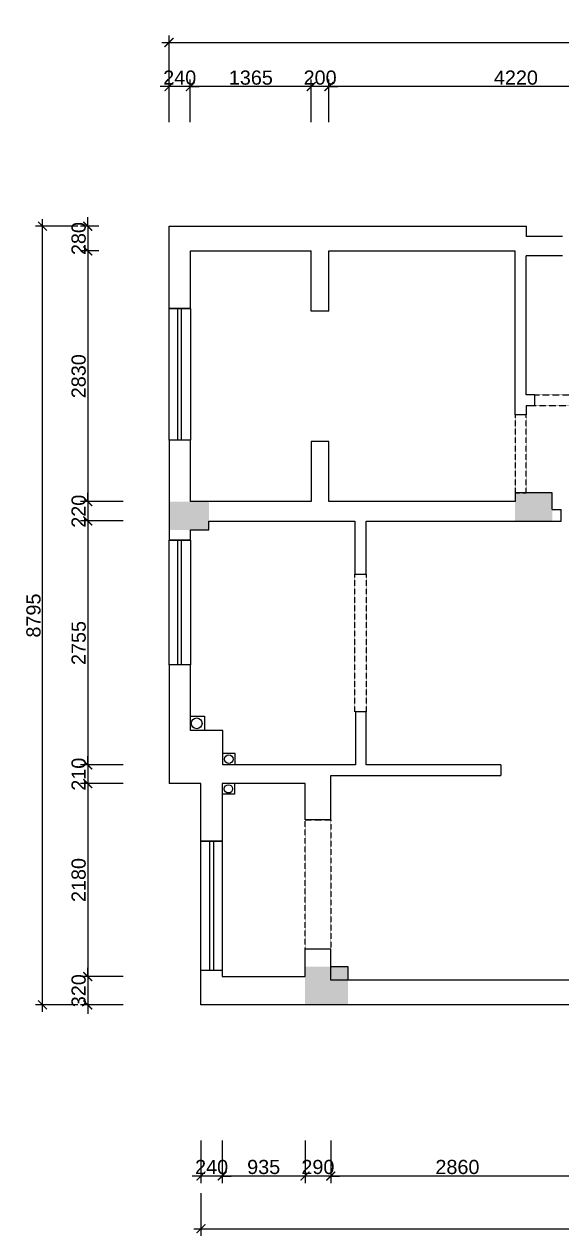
# Model space of a CAD drawing. Header units: millimetres. Extents: x 148889 to 229003, y -70503 to 111106.
# Drawn here: x 180417 to 186485, y 54318 to 68002 of the extents above; entities that cross this region are included whole.
import ezdxf

# ---------------------------------------------------------------- set-up
doc = ezdxf.new("R2010")
doc.units = ezdxf.units.MM
doc.linetypes.add('HIDDEN', pattern=[0.375, 0.25, -0.125])
for name, color, linetype in [('C-门套', 16, 'Continuous'), ('P-原墙线', 7, 'Continuous'), ('P-外部尺寸', 44, 'Continuous'), ('P-窗', 3, 'Continuous')]:
    doc.layers.add(name, color=color, linetype=linetype)
doc.styles.add('Arial', font='arial.ttf')
doc.dimstyles.new('1比80', dxfattribs={"dimscale": 80, "dimtxt": 2, "dimasz": 1.25, "dimexe": 1, "dimexo": 1, "dimgap": 0.25, "dimtad": 1, "dimdec": 0, "dimrnd": 0.005, "dimzin": 0, "dimdsep": 46, "dimtxsty": 'Arial', "dimblk": 'ARCHTICK', "dimcen": 0.125, "dimdle": 1, "dimclrd": 44, "dimclre": 44, "dimclrt": 50, "dimadec": 0, "dimazin": 0, "dimtfac": 1, "dimtdec": 0, "dimtix": 1, "dimtmove": 2, "dimatfit": 3, "dimldrblk": 'DOT', "dimfxl": 5, "dimfxlon": 1, "dimtvp": 1, "dimtolj": 1, "dimtzin": 0, "dimarcsym": 0})

# ---------------------------------------------------------------- blocks, each defined once
blk = doc.blocks.new('_ArchTick')
at = {"color": 0, "linetype": 'ByBlock', "const_width": 0.15}
blk.add_lwpolyline([(-0.5, -0.5), (0.5, 0.5)], dxfattribs=at)
blk = doc.blocks.new('*D805')
at = {"layer": 'P-外部尺寸', "color": 44, "lineweight": -2, "transparency": 16777216}
for p, q in [((183877, 55393), (183877, 54913)), ((186737, 55393), (186737, 54913)), ((186817, 54993), (183797, 54993))]:
    blk.add_line(p, q, dxfattribs=at)
at = {"layer": 'P-外部尺寸', "color": 44, "lineweight": -2, "transparency": 16777216, "xscale": 100, "yscale": 100, "zscale": 100, "rotation": 180}
blk.add_blockref('_ArchTick', (183877, 54993), dxfattribs=at)
at = {"layer": 'P-外部尺寸', "color": 44, "lineweight": -2, "transparency": 16777216, "xscale": 100, "yscale": 100, "zscale": 100}
blk.add_blockref('_ArchTick', (186737, 54993), dxfattribs=at)
at = {"layer": 'P-外部尺寸', "color": 50, "transparency": 16777216, "insert": (185307, 55094), "char_height": 160, "attachment_point": 5, "style": 'Arial'}
blk.add_mtext('\\A1;2860', dxfattribs=at)
blk = doc.blocks.new('_Dot')
at = {"color": 0, "linetype": 'ByBlock', "lineweight": -2}
blk.add_line((-0.5, 0), (-1, 0), dxfattribs=at)
at = {"color": 0, "linetype": 'ByBlock', "const_width": 0.5}
blk.add_lwpolyline([(-0.25, 0, 1), (0.25, 0, 1)], format="xyb", close=True, dxfattribs=at)
blk = doc.blocks.new('*D806')
at = {"layer": 'P-外部尺寸', "color": 44, "lineweight": -2, "transparency": 16777216}
for p, q in [((183587, 55393), (183587, 54913)), ((183877, 55393), (183877, 54913)), ((183587, 54993), (183487, 54993)), ((183877, 54993), (183587, 54993)), ((183877, 54993), (183977, 54993))]:
    blk.add_line(p, q, dxfattribs=at)
at = {"layer": 'P-外部尺寸', "color": 44, "lineweight": -2, "transparency": 16777216, "xscale": 100, "yscale": 100, "zscale": 100}
blk.add_blockref('_ArchTick', (183587, 54993), dxfattribs=at)
at = {"layer": 'P-外部尺寸', "color": 44, "lineweight": -2, "transparency": 16777216, "xscale": 100, "yscale": 100, "zscale": 100, "rotation": 180}
blk.add_blockref('_ArchTick', (183877, 54993), dxfattribs=at)
at = {"layer": 'P-外部尺寸', "color": 50, "transparency": 16777216, "insert": (183732, 55094), "char_height": 160, "attachment_point": 5, "style": 'Arial'}
blk.add_mtext('\\A1;290', dxfattribs=at)
blk = doc.blocks.new('*D807')
at = {"layer": 'P-外部尺寸', "color": 44, "lineweight": -2, "transparency": 16777216}
for p, q in [((182652, 55393), (182652, 54913)), ((183587, 55393), (183587, 54913)), ((183667, 54993), (182572, 54993))]:
    blk.add_line(p, q, dxfattribs=at)
at = {"layer": 'P-外部尺寸', "color": 44, "lineweight": -2, "transparency": 16777216, "xscale": 100, "yscale": 100, "zscale": 100, "rotation": 180}
blk.add_blockref('_ArchTick', (182652, 54993), dxfattribs=at)
at = {"layer": 'P-外部尺寸', "color": 44, "lineweight": -2, "transparency": 16777216, "xscale": 100, "yscale": 100, "zscale": 100}
blk.add_blockref('_ArchTick', (183587, 54993), dxfattribs=at)
at = {"layer": 'P-外部尺寸', "color": 50, "transparency": 16777216, "insert": (183120, 55094), "char_height": 160, "attachment_point": 5, "style": 'Arial'}
blk.add_mtext('\\A1;935', dxfattribs=at)
blk = doc.blocks.new('*D808')
at = {"layer": 'P-外部尺寸', "color": 44, "lineweight": -2, "transparency": 16777216}
for p, q in [((182412, 55393), (182412, 54913)), ((182652, 55393), (182652, 54913)), ((182412, 54993), (182312, 54993)), ((182652, 54993), (182412, 54993)), ((182652, 54993), (182752, 54993))]:
    blk.add_line(p, q, dxfattribs=at)
at = {"layer": 'P-外部尺寸', "color": 44, "lineweight": -2, "transparency": 16777216, "xscale": 100, "yscale": 100, "zscale": 100}
blk.add_blockref('_ArchTick', (182412, 54993), dxfattribs=at)
at = {"layer": 'P-外部尺寸', "color": 44, "lineweight": -2, "transparency": 16777216, "xscale": 100, "yscale": 100, "zscale": 100, "rotation": 180}
blk.add_blockref('_ArchTick', (182652, 54993), dxfattribs=at)
at = {"layer": 'P-外部尺寸', "color": 50, "transparency": 16777216, "insert": (182532, 55094), "char_height": 160, "attachment_point": 5, "style": 'Arial'}
blk.add_mtext('\\A1;240', dxfattribs=at)
blk = doc.blocks.new('*D809')
at = {"layer": 'P-外部尺寸', "color": 44, "lineweight": -2, "transparency": 16777216}
for p, q in [((182412, 54798), (182412, 54318)), ((196452, 54798), (196452, 54318)), ((182332, 54398), (196532, 54398))]:
    blk.add_line(p, q, dxfattribs=at)
at = {"layer": 'P-外部尺寸', "color": 44, "lineweight": -2, "transparency": 16777216, "xscale": 100, "yscale": 100, "zscale": 100, "rotation": 180}
blk.add_blockref('_ArchTick', (182412, 54398), dxfattribs=at)
at = {"layer": 'P-外部尺寸', "color": 44, "lineweight": -2, "transparency": 16777216, "xscale": 100, "yscale": 100, "zscale": 100}
blk.add_blockref('_ArchTick', (196452, 54398), dxfattribs=at)
at = {"layer": 'P-外部尺寸', "color": 50, "transparency": 16777216, "insert": (189432, 54500), "char_height": 160, "attachment_point": 5, "style": 'Arial'}
blk.add_mtext('\\A1;14040', dxfattribs=at)
blk = doc.blocks.new('*D823')
at = {"layer": 'P-外部尺寸', "color": 44, "lineweight": -2, "transparency": 16777216}
for p, q in [((183857, 66897), (183857, 67377)), ((188077, 66897), (188077, 67377)), ((188157, 67297), (183777, 67297))]:
    blk.add_line(p, q, dxfattribs=at)
at = {"layer": 'P-外部尺寸', "color": 44, "lineweight": -2, "transparency": 16777216, "xscale": 100, "yscale": 100, "zscale": 100, "rotation": 180}
blk.add_blockref('_ArchTick', (183857, 67297), dxfattribs=at)
at = {"layer": 'P-外部尺寸', "color": 44, "lineweight": -2, "transparency": 16777216, "xscale": 100, "yscale": 100, "zscale": 100}
blk.add_blockref('_ArchTick', (188077, 67297), dxfattribs=at)
at = {"layer": 'P-外部尺寸', "color": 50, "transparency": 16777216, "insert": (185967, 67398), "char_height": 160, "attachment_point": 5, "style": 'Arial'}
blk.add_mtext('\\A1;4220', dxfattribs=at)
blk = doc.blocks.new('*D824')
at = {"layer": 'P-外部尺寸', "color": 44, "lineweight": -2, "transparency": 16777216}
for p, q in [((183657, 66897), (183657, 67377)), ((183857, 66897), (183857, 67377)), ((183657, 67297), (183557, 67297)), ((183857, 67297), (183657, 67297)), ((183857, 67297), (183957, 67297))]:
    blk.add_line(p, q, dxfattribs=at)
at = {"layer": 'P-外部尺寸', "color": 44, "lineweight": -2, "transparency": 16777216, "xscale": 100, "yscale": 100, "zscale": 100}
blk.add_blockref('_ArchTick', (183657, 67297), dxfattribs=at)
at = {"layer": 'P-外部尺寸', "color": 44, "lineweight": -2, "transparency": 16777216, "xscale": 100, "yscale": 100, "zscale": 100, "rotation": 180}
blk.add_blockref('_ArchTick', (183857, 67297), dxfattribs=at)
at = {"layer": 'P-外部尺寸', "color": 50, "transparency": 16777216, "insert": (183757, 67398), "char_height": 160, "attachment_point": 5, "style": 'Arial'}
blk.add_mtext('\\A1;200', dxfattribs=at)
blk = doc.blocks.new('*D825')
at = {"layer": 'P-外部尺寸', "color": 44, "lineweight": -2, "transparency": 16777216}
for p, q in [((182292, 66897), (182292, 67377)), ((183657, 66897), (183657, 67377)), ((183737, 67297), (182212, 67297))]:
    blk.add_line(p, q, dxfattribs=at)
at = {"layer": 'P-外部尺寸', "color": 44, "lineweight": -2, "transparency": 16777216, "xscale": 100, "yscale": 100, "zscale": 100, "rotation": 180}
blk.add_blockref('_ArchTick', (182292, 67297), dxfattribs=at)
at = {"layer": 'P-外部尺寸', "color": 44, "lineweight": -2, "transparency": 16777216, "xscale": 100, "yscale": 100, "zscale": 100}
blk.add_blockref('_ArchTick', (183657, 67297), dxfattribs=at)
at = {"layer": 'P-外部尺寸', "color": 50, "transparency": 16777216, "insert": (182975, 67398), "char_height": 160, "attachment_point": 5, "style": 'Arial'}
blk.add_mtext('\\A1;1365', dxfattribs=at)
blk = doc.blocks.new('*D826')
at = {"layer": 'P-外部尺寸', "color": 44, "lineweight": -2, "transparency": 16777216}
for p, q in [((182052, 66897), (182052, 67377)), ((182292, 66897), (182292, 67377)), ((182052, 67297), (181952, 67297)), ((182292, 67297), (182052, 67297)), ((182292, 67297), (182392, 67297))]:
    blk.add_line(p, q, dxfattribs=at)
at = {"layer": 'P-外部尺寸', "color": 44, "lineweight": -2, "transparency": 16777216, "xscale": 100, "yscale": 100, "zscale": 100}
blk.add_blockref('_ArchTick', (182052, 67297), dxfattribs=at)
at = {"layer": 'P-外部尺寸', "color": 44, "lineweight": -2, "transparency": 16777216, "xscale": 100, "yscale": 100, "zscale": 100, "rotation": 180}
blk.add_blockref('_ArchTick', (182292, 67297), dxfattribs=at)
at = {"layer": 'P-外部尺寸', "color": 50, "transparency": 16777216, "insert": (182172, 67398), "char_height": 160, "attachment_point": 5, "style": 'Arial'}
blk.add_mtext('\\A1;240', dxfattribs=at)
blk = doc.blocks.new('*D827')
at = {"layer": 'P-外部尺寸', "color": 44, "lineweight": -2, "transparency": 16777216}
for p, q in [((182052, 67395), (182052, 67875)), ((195952, 67395), (195952, 67875)), ((181972, 67795), (196032, 67795))]:
    blk.add_line(p, q, dxfattribs=at)
at = {"layer": 'P-外部尺寸', "color": 44, "lineweight": -2, "transparency": 16777216, "xscale": 100, "yscale": 100, "zscale": 100, "rotation": 180}
blk.add_blockref('_ArchTick', (182052, 67795), dxfattribs=at)
at = {"layer": 'P-外部尺寸', "color": 44, "lineweight": -2, "transparency": 16777216, "xscale": 100, "yscale": 100, "zscale": 100}
blk.add_blockref('_ArchTick', (195952, 67795), dxfattribs=at)
at = {"layer": 'P-外部尺寸', "color": 50, "transparency": 16777216, "insert": (189002, 67897), "char_height": 160, "attachment_point": 5, "style": 'Arial'}
blk.add_mtext('\\A1;13900', dxfattribs=at)
blk = doc.blocks.new('*D828')
at = {"layer": 'P-外部尺寸', "color": 44, "lineweight": -2, "transparency": 16777216}
for p, q in [((181134, 65721), (181134, 65821)), ((181258, 65721), (181054, 65721)), ((181134, 65721), (181134, 65441)), ((181258, 65441), (181054, 65441)), ((181134, 65441), (181134, 65341))]:
    blk.add_line(p, q, dxfattribs=at)
at = {"layer": 'P-外部尺寸', "color": 44, "lineweight": -2, "transparency": 16777216, "xscale": 100, "yscale": 100, "zscale": 100}
for p, rotation in [((181134, 65721), 270), ((181134, 65441), 90)]:
    blk.add_blockref('_ArchTick', p, dxfattribs=dict(at, rotation=rotation))
at = {"layer": 'P-外部尺寸', "color": 50, "transparency": 16777216, "insert": (181032, 65581), "char_height": 160, "attachment_point": 5, "rotation": 90, "style": 'Arial'}
blk.add_mtext('\\A1;280', dxfattribs=at)
blk = doc.blocks.new('*D829')
at = {"layer": 'P-外部尺寸', "color": 44, "lineweight": -2, "transparency": 16777216}
for p, q in [((181258, 65441), (181054, 65441)), ((181134, 65521), (181134, 62531)), ((181534, 62611), (181054, 62611))]:
    blk.add_line(p, q, dxfattribs=at)
at = {"layer": 'P-外部尺寸', "color": 44, "lineweight": -2, "transparency": 16777216, "xscale": 100, "yscale": 100, "zscale": 100}
for p, rotation in [((181134, 65441), 90), ((181134, 62611), 270)]:
    blk.add_blockref('_ArchTick', p, dxfattribs=dict(at, rotation=rotation))
at = {"layer": 'P-外部尺寸', "color": 50, "transparency": 16777216, "insert": (181032, 64026), "char_height": 160, "attachment_point": 5, "rotation": 90, "style": 'Arial'}
blk.add_mtext('\\A1;2830', dxfattribs=at)
blk = doc.blocks.new('*D830')
at = {"layer": 'P-外部尺寸', "color": 44, "lineweight": -2, "transparency": 16777216}
for p, q in [((181134, 62611), (181134, 62711)), ((181534, 62611), (181054, 62611)), ((181134, 62611), (181134, 62391)), ((181534, 62391), (181054, 62391)), ((181134, 62391), (181134, 62291))]:
    blk.add_line(p, q, dxfattribs=at)
at = {"layer": 'P-外部尺寸', "color": 44, "lineweight": -2, "transparency": 16777216, "xscale": 100, "yscale": 100, "zscale": 100}
for p, rotation in [((181134, 62611), 270), ((181134, 62391), 90)]:
    blk.add_blockref('_ArchTick', p, dxfattribs=dict(at, rotation=rotation))
at = {"layer": 'P-外部尺寸', "color": 50, "transparency": 16777216, "insert": (181032, 62501), "char_height": 160, "attachment_point": 5, "rotation": 90, "style": 'Arial'}
blk.add_mtext('\\A1;220', dxfattribs=at)
blk = doc.blocks.new('*D831')
at = {"layer": 'P-外部尺寸', "color": 44, "lineweight": -2, "transparency": 16777216}
for p, q in [((181134, 62471), (181134, 59556)), ((181534, 62391), (181054, 62391)), ((181534, 59636), (181054, 59636))]:
    blk.add_line(p, q, dxfattribs=at)
at = {"layer": 'P-外部尺寸', "color": 44, "lineweight": -2, "transparency": 16777216, "xscale": 100, "yscale": 100, "zscale": 100}
for p, rotation in [((181134, 62391), 90), ((181134, 59636), 270)]:
    blk.add_blockref('_ArchTick', p, dxfattribs=dict(at, rotation=rotation))
at = {"layer": 'P-外部尺寸', "color": 50, "transparency": 16777216, "insert": (181032, 61013), "char_height": 160, "attachment_point": 5, "rotation": 90, "style": 'Arial'}
blk.add_mtext('\\A1;2755', dxfattribs=at)
blk = doc.blocks.new('*D832')
at = {"layer": 'P-外部尺寸', "color": 44, "lineweight": -2, "transparency": 16777216}
for p, q in [((181134, 59636), (181134, 59736)), ((181534, 59636), (181054, 59636)), ((181134, 59636), (181134, 59426)), ((181534, 59426), (181054, 59426)), ((181134, 59426), (181134, 59326))]:
    blk.add_line(p, q, dxfattribs=at)
at = {"layer": 'P-外部尺寸', "color": 44, "lineweight": -2, "transparency": 16777216, "xscale": 100, "yscale": 100, "zscale": 100}
for p, rotation in [((181134, 59636), 270), ((181134, 59426), 90)]:
    blk.add_blockref('_ArchTick', p, dxfattribs=dict(at, rotation=rotation))
at = {"layer": 'P-外部尺寸', "color": 50, "transparency": 16777216, "insert": (181032, 59531), "char_height": 160, "attachment_point": 5, "rotation": 90, "style": 'Arial'}
blk.add_mtext('\\A1;210', dxfattribs=at)
blk = doc.blocks.new('*D833')
at = {"layer": 'P-外部尺寸', "color": 44, "lineweight": -2, "transparency": 16777216}
for p, q in [((181534, 59426), (181054, 59426)), ((181134, 59506), (181134, 57166)), ((181534, 57246), (181054, 57246))]:
    blk.add_line(p, q, dxfattribs=at)
at = {"layer": 'P-外部尺寸', "color": 44, "lineweight": -2, "transparency": 16777216, "xscale": 100, "yscale": 100, "zscale": 100}
for p, rotation in [((181134, 59426), 90), ((181134, 57246), 270)]:
    blk.add_blockref('_ArchTick', p, dxfattribs=dict(at, rotation=rotation))
at = {"layer": 'P-外部尺寸', "color": 50, "transparency": 16777216, "insert": (181032, 58336), "char_height": 160, "attachment_point": 5, "rotation": 90, "style": 'Arial'}
blk.add_mtext('\\A1;2180', dxfattribs=at)
blk = doc.blocks.new('*D834')
at = {"layer": 'P-外部尺寸', "color": 44, "lineweight": -2, "transparency": 16777216}
for p, q in [((181134, 57246), (181134, 57346)), ((181534, 57246), (181054, 57246)), ((181134, 57246), (181134, 56926)), ((181534, 56926), (181054, 56926)), ((181134, 56926), (181134, 56826))]:
    blk.add_line(p, q, dxfattribs=at)
at = {"layer": 'P-外部尺寸', "color": 44, "lineweight": -2, "transparency": 16777216, "xscale": 100, "yscale": 100, "zscale": 100}
for p, rotation in [((181134, 57246), 270), ((181134, 56926), 90)]:
    blk.add_blockref('_ArchTick', p, dxfattribs=dict(at, rotation=rotation))
at = {"layer": 'P-外部尺寸', "color": 50, "transparency": 16777216, "insert": (181032, 57086), "char_height": 160, "attachment_point": 5, "rotation": 90, "style": 'Arial'}
blk.add_mtext('\\A1;320', dxfattribs=at)
blk = doc.blocks.new('*D835')
at = {"layer": 'P-外部尺寸', "color": 44, "lineweight": -2, "transparency": 16777216}
for p, q in [((181024, 65721), (180544, 65721)), ((180624, 56846), (180624, 65801)), ((181024, 56926), (180544, 56926))]:
    blk.add_line(p, q, dxfattribs=at)
at = {"layer": 'P-外部尺寸', "color": 44, "lineweight": -2, "transparency": 16777216, "xscale": 100, "yscale": 100, "zscale": 100}
for p, rotation in [((180624, 65721), 90), ((180624, 56926), 270)]:
    blk.add_blockref('_ArchTick', p, dxfattribs=dict(at, rotation=rotation))
at = {"layer": 'P-外部尺寸', "color": 50, "transparency": 16777216, "insert": (180522, 61323), "char_height": 160, "attachment_point": 5, "rotation": 90, "style": 'Arial'}
blk.add_mtext('\\A1;8795', dxfattribs=at)

msp = doc.modelspace()

# ---------------------------------------------------------------- hatches: boundary and pattern name
at = {"layer": 'P-原墙线'}
h = msp.add_hatch(color=8, dxfattribs=at)
h.paths.add_polyline_path([(186377.2, 62390.6), (186377.2, 62520.6), (186377.2, 62710.6), (185957.2, 62710.6), (185957.2, 62610.6), (185957.2, 62390.6)])
h.paths.add_polyline_path([(189137.2, 62390.6), (189462.2, 62390.6), (189462.2, 63010.6), (189137.2, 63010.6)])
for points in [[(182292.2, 62290.6), (182502.2, 62290.6), (182502.2, 62390.6), (182502.2, 62610.6), (182292.2, 62610.6), (182052.2, 62610.6), (182052.2, 62290.6)], [(183877.2, 57355.6), (183587.2, 57355.6), (183587.2, 56925.6), (184072.2, 56925.6), (184072.2, 57355.6)]]:
    msp.add_hatch(color=8, dxfattribs=at).paths.add_polyline_path(points)

# ---------------------------------------------------------------- linework, layer by layer
at = {"layer": 'C-门套', "linetype": 'HIDDEN', "elevation": -489.3}
for points in [[(186182.2, 63815.6), (186952.2, 63815.6), (186952.2, 63690.6), (186182.2, 63690.6)], [(185957.2, 62710.6), (186082.2, 62710.6), (186082.2, 63590.6), (185957.2, 63590.6)], [(184147.2, 61790.6), (184277.2, 61790.6), (184277.2, 60235.6), (184147.2, 60235.6)], [(183587.2, 59015.6), (183877.2, 59015.6), (183877.2, 57555.6), (183587.2, 57555.6)]]:
    msp.add_lwpolyline(points, close=True, dxfattribs=at)
at = {"layer": 'P-原墙线'}
for p, q in [((182052.2, 64790.6, -489.3), (182052.2, 65720.6, -489.3)), ((182052.2, 65720.6, -489.3), (186082.2, 65720.6, -489.3)), ((186082.2, 65720.6, -489.3), (186082.2, 65605.6, -489.3)), ((186492.2, 65605.6, -489.3), (186082.2, 65605.6, -489.3)), ((182292.2, 64790.6, -489.3), (182292.2, 65440.6, -489.3)), ((182292.2, 65440.6, -489.3), (183657.2, 65440.6, -489.3)), ((183657.2, 64760.6, -489.3), (183657.2, 65440.6, -489.3)), ((183857.2, 64760.6, -489.3), (183857.2, 65440.6, -489.3)), ((183857.2, 65440.6, -489.3), (185957.2, 65440.6, -489.3)), ((185957.2, 63590.6, -489.3), (185957.2, 65440.6, -489.3)), ((186082.2, 63815.6, -489.3), (186082.2, 65385.6, -489.3)), ((186492.2, 65385.6, -489.3), (186082.2, 65385.6, -489.3)), ((182292.2, 64790.6, -489.3), (182052.2, 64790.6, -489.3)), ((183857.2, 64760.6, -489.3), (183657.2, 64760.6, -489.3)), ((186182.2, 63815.6, -489.3), (186082.2, 63815.6, -489.3)), ((186182.2, 63690.6, -489.3), (186182.2, 63815.6, -489.3)), ((186182.2, 63690.6, -489.3), (186082.2, 63690.6, -489.3)), ((186082.2, 63690.6, -489.3), (186082.2, 63590.6, -489.3)), ((186082.2, 63590.6, -489.3), (185957.2, 63590.6, -489.3)), ((182292.2, 63305.6, -489.3), (182052.2, 63305.6, -489.3)), ((182052.2, 63305.6, -489.3), (182052.2, 62175.6, -489.3)), ((182292.2, 62610.6, -489.3), (182292.2, 63305.6, -489.3)), ((183857.2, 63290.6, -489.3), (183657.2, 63290.6, -489.3)), ((183657.2, 63290.6, -489.3), (183657.2, 62610.6, -489.3)), ((183857.2, 62610.6, -489.3), (183857.2, 63290.6, -489.3)), ((186377.2, 62710.6, -489.3), (185957.2, 62710.6, -489.3)), ((185957.2, 62710.6, -489.3), (185957.2, 62610.6, -489.3)), ((186377.2, 62520.6, -489.3), (186377.2, 62710.6, -489.3)), ((183657.2, 62610.6, -489.3), (182292.2, 62610.6, -489.3)), ((185957.2, 62610.6, -489.3), (183857.2, 62610.6, -489.3)), ((186377.2, 62520.6, -489.3), (186477.2, 62520.6, -489.3)), ((186477.2, 62390.6, -489.3), (186477.2, 62520.6, -489.3)), ((182292.2, 62175.6, -489.3), (182292.2, 62290.6, -489.3)), ((182292.2, 62290.6, -489.3), (182502.2, 62290.6, -489.3)), ((182502.2, 62290.6, -489.3), (182502.2, 62390.6, -489.3)), ((182502.2, 62390.6, -489.3), (184147.2, 62390.6, -489.3)), ((184147.2, 62390.6, -489.3), (184147.2, 61790.6, -489.3)), ((184277.2, 61790.6, -489.3), (184277.2, 62390.6, -489.3)), ((184277.2, 62390.6, -489.3), (186477.2, 62390.6, -489.3)), ((182292.2, 62175.6, -489.3), (182052.2, 62175.6, -489.3)), ((184147.2, 61790.6, -489.3), (184277.2, 61790.6, -489.3)), ((182292.2, 60765.6, -489.3), (182052.2, 60765.6, -489.3)), ((182052.2, 60765.6, -489.3), (182052.2, 59425.6, -489.3)), ((182292.2, 60025.6, -489.3), (182292.2, 60765.6, -489.3)), ((184277.2, 60235.6, -489.3), (184157.2, 60235.6, -489.3)), ((184157.2, 60235.6, -489.3), (184157.2, 59635.6, -489.3)), ((184277.2, 59635.6, -489.3), (184277.2, 60235.6, -489.3)), ((182292.2, 60185.6, -489.3), (182452.2, 60185.6, -489.3)), ((182452.2, 60185.6, -489.3), (182452.2, 60025.6, -489.3)), ((182657.2, 60025.6, -489.3), (182292.2, 60025.6, -489.3)), ((182657.2, 59635.6, -489.3), (182657.2, 60025.6, -489.3)), ((182797.2, 59765.6, -489.3), (182657.2, 59765.6, -489.3)), ((182797.2, 59635.6, -489.3), (182797.2, 59765.6, -489.3)), ((184157.2, 59635.6, -489.3), (182657.2, 59635.6, -489.3)), ((185797.2, 59635.6, -489.3), (184277.2, 59635.6, -489.3)), ((185797.2, 59635.6, -489.3), (185797.2, 59515.6, -489.3)), ((182412.2, 59425.6, -489.3), (182052.2, 59425.6, -489.3)), ((182412.2, 58775.6, -489.3), (182412.2, 59425.6, -489.3)), ((183587.2, 59425.6, -489.3), (182652.2, 59425.6, -489.3)), ((182652.2, 59425.6, -489.3), (182652.2, 58775.6, -489.3)), ((182792.2, 59425.6, -489.3), (182792.2, 59305.6, -489.3)), ((183587.2, 59015.6, -489.3), (183587.2, 59425.6, -489.3)), ((183877.2, 59015.6, -489.3), (183877.2, 59515.6, -489.3)), ((183877.2, 59515.6, -489.3), (185797.2, 59515.6, -489.3)), ((182792.2, 59305.6, -489.3), (182652.2, 59305.6, -489.3)), ((183877.2, 59015.6, -489.3), (183587.2, 59015.6, -489.3)), ((182652.2, 58775.6, -489.3), (182412.2, 58775.6, -489.3)), ((183877.2, 57555.6, -489.3), (183587.2, 57555.6, -489.3)), ((183587.2, 57245.6, -489.3), (183587.2, 57555.6, -489.3)), ((183877.2, 57355.6, -489.3), (183877.2, 57555.6, -489.3)), ((184072.2, 57355.6, -489.3), (183877.2, 57355.6, -489.3)), ((183877.2, 57205.6, -489.3), (183877.2, 57355.6, -489.3)), ((184072.2, 57205.6, -489.3), (184072.2, 57355.6, -489.3)), ((182652.2, 57315.6, -489.3), (182412.2, 57315.6, -489.3)), ((182412.2, 56925.6, -489.3), (182412.2, 57315.6, -489.3)), ((182652.2, 57315.6, -489.3), (182652.2, 57245.6, -489.3)), ((182652.2, 57245.6, -489.3), (183587.2, 57245.6, -489.3)), ((184072.2, 57205.6, -489.3), (183877.2, 57205.6, -489.3)), ((186737.2, 57205.6, -489.3), (184072.2, 57205.6, -489.3)), ((184072.2, 56925.6, -489.3), (182412.2, 56925.6, -489.3)), ((187017.2, 56925.6, -489.3), (184072.2, 56925.6, -489.3))]:
    msp.add_line(p, q, dxfattribs=at)
for centre, radius in [((182363.8, 60105.6, -489.3), 60.5), ((182727.2, 59700.6, -489.3), 49), ((182722.2, 59365.6, -489.3), 46.7)]:
    msp.add_circle(centre, radius, dxfattribs=at)
at = {"layer": 'P-窗'}
for p, q in [((182152.2, 63305.6, -489.3), (182152.2, 64790.6, -489.3)), ((182192.2, 63305.6, -489.3), (182192.2, 64790.6, -489.3)), ((182152.2, 60765.6, -489.3), (182152.2, 62175.6, -489.3)), ((182192.2, 60765.6, -489.3), (182192.2, 62175.6, -489.3)), ((182512.2, 57315.6, -489.3), (182512.2, 58775.6, -489.3)), ((182552.2, 58775.6, -489.3), (182552.2, 57315.6, -489.3))]:
    msp.add_line(p, q, dxfattribs=at)
at = {"layer": 'P-窗', "elevation": -489.3}
for points in [[(182052.2, 64790.6), (182292.2, 64790.6), (182292.2, 63305.6), (182052.2, 63305.6)], [(182052.2, 62175.6), (182292.2, 62175.6), (182292.2, 60765.6), (182052.2, 60765.6)], [(182412.2, 58775.6), (182652.2, 58775.6), (182652.2, 57315.6), (182412.2, 57315.6)]]:
    msp.add_lwpolyline(points, close=True, dxfattribs=at)

# ---------------------------------------------------------------- dimensions: what is measured, and where the dimension line sits
at = {"layer": 'P-外部尺寸'}
for base, p1, p2, picture, middle in [((195952.2, 67795.1, -489.3), (182052.2, 67296.6, -489.3), (195952.2, 67296.6, -489.3), '*D827', (189002.2, 67896.8, -489.3)), ((182052.2, 67296.6, -489.3), (182292.2, 65405.6, -489.3), (182052.2, 65405.6, -489.3), '*D826', (182172.2, 67398.3, -489.3)), ((182292.2, 67296.6, -489.3), (183657.2, 65390.6, -489.3), (182292.2, 65405.6, -489.3), '*D825', (182974.7, 67398.3, -489.3)), ((183657.2, 67296.6, -489.3), (183857.2, 65390.6, -489.3), (183657.2, 65390.6, -489.3), '*D824', (183757.2, 67398.3, -489.3)), ((183857.2, 67296.6, -489.3), (188077.2, 66476.4, -489.3), (183857.2, 65390.6, -489.3), '*D823', (185967.2, 67398.3, -489.3)), ((182412.2, 54992.7, -489.3), (182652.2, 57470.7, -489.3), (182412.2, 57470.7, -489.3), '*D808', (182532.2, 55094.4, -489.3)), ((182652.2, 54992.7, -489.3), (183587.2, 57470.7, -489.3), (182652.2, 57470.7, -489.3), '*D807', (183119.7, 55094.4, -489.3)), ((183587.2, 54992.7, -489.3), (183877.2, 57470.7, -489.3), (183587.2, 57470.7, -489.3), '*D806', (183732.2, 55094.4, -489.3)), ((183877.2, 54992.7, -489.3), (186737.2, 57470.7, -489.3), (183877.2, 57470.7, -489.3), '*D805', (185307.2, 55094.4, -489.3)), ((196452.2, 54398, -489.3), (182412.2, 54992.7, -489.3), (196452.2, 54992.7, -489.3), '*D809', (189432.2, 54499.6, -489.3))]:
    dim = msp.add_linear_dim(base=base, p1=p1, p2=p2, dimstyle='1比80', dxfattribs=at)
    dim.commit()
    dim.dimension.update_dxf_attribs({"geometry": picture, "text_midpoint": middle})
for base, p1, p2, picture, middle in [((181133.9, 65440.6, -489.3), (181338.3, 65720.6, -489.3), (181338.3, 65440.6, -489.3), '*D828', (181032.2, 65580.6, -489.3)), ((180624, 65720.6, -489.3), (181133.9, 56925.6, -489.3), (181133.9, 65720.6, -489.3), '*D835', (180522.3, 61323.1, -489.3)), ((181133.9, 62610.6, -489.3), (181338.3, 65440.6, -489.3), (182221.5, 62610.6, -489.3), '*D829', (181032.1, 64025.6, -489.3)), ((181133.9, 62390.6, -489.3), (182221.5, 62610.6, -489.3), (182221.5, 62390.6, -489.3), '*D830', (181032.2, 62500.6, -489.3)), ((181133.9, 59635.6, -489.3), (182221.5, 62390.6, -489.3), (182681.8, 59635.6, -489.3), '*D831', (181032.2, 61013.1, -489.3)), ((181133.9, 59425.6, -489.3), (182681.8, 59635.6, -489.3), (182681.8, 59425.6, -489.3), '*D832', (181032.2, 59530.6, -489.3)), ((181133.9, 57245.6, -489.3), (182681.8, 59425.6, -489.3), (182681.8, 57245.6, -489.3), '*D833', (181032.2, 58335.6, -489.3)), ((181133.9, 56925.6, -489.3), (182681.8, 57245.6, -489.3), (182730.5, 56925.6, -489.3), '*D834', (181032.1, 57085.6, -489.3))]:
    dim = msp.add_linear_dim(base=base, p1=p1, p2=p2, angle=90, dimstyle='1比80', dxfattribs=at)
    dim.commit()
    dim.dimension.update_dxf_attribs({"geometry": picture, "text_midpoint": middle})

doc.saveas('drawing.dxf')
